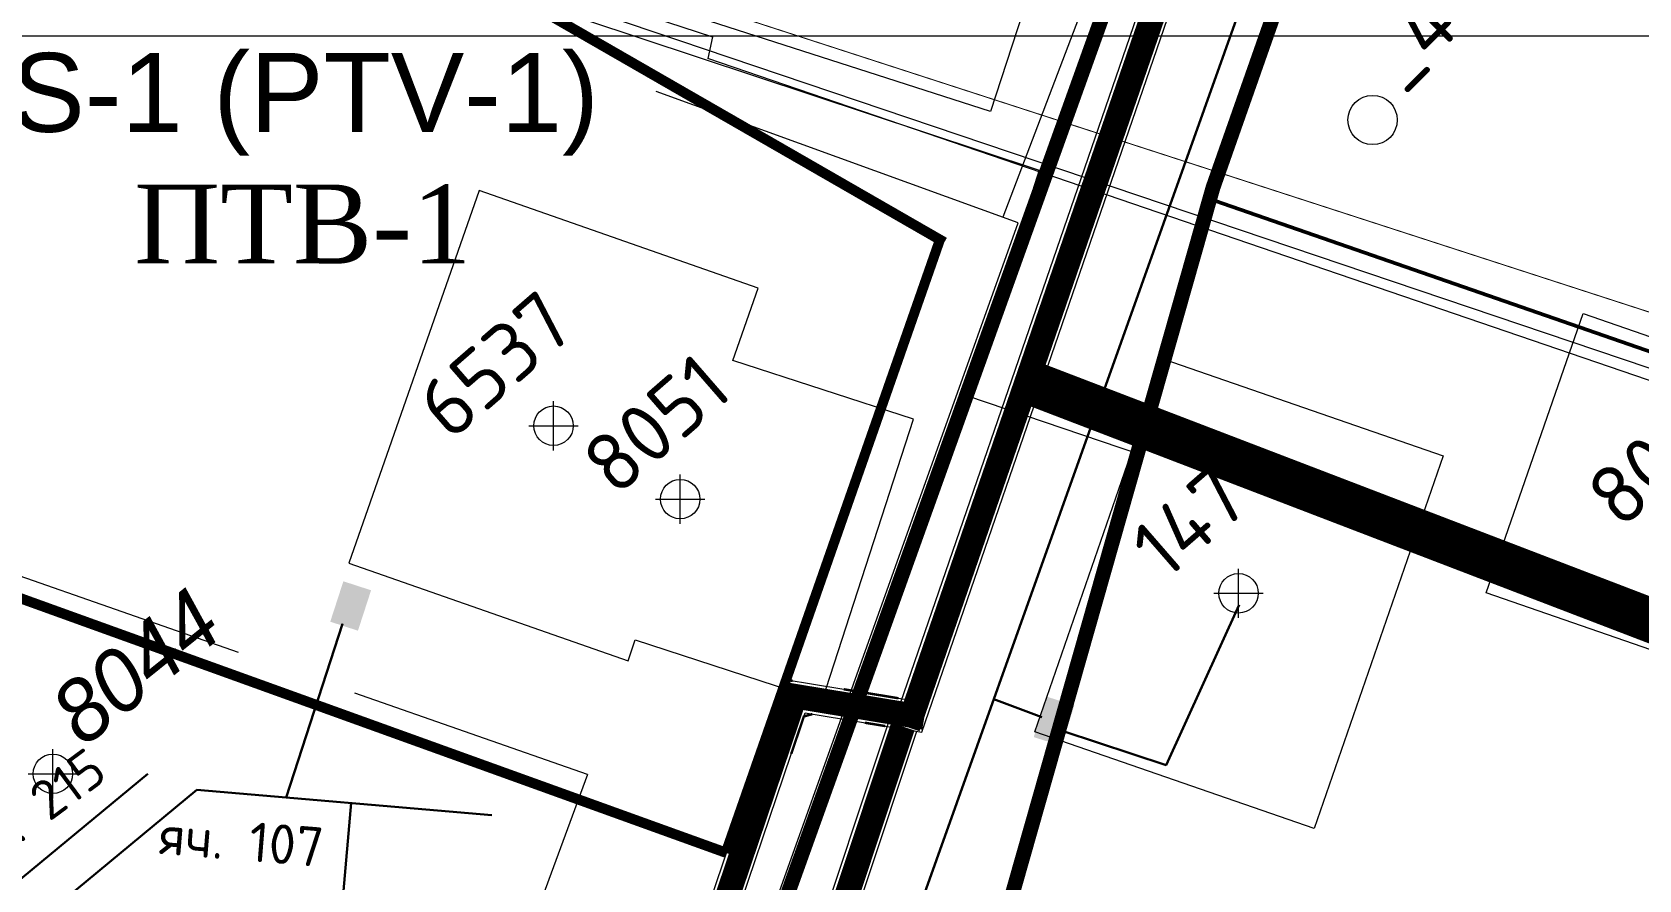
# Model space of a CAD drawing. Header units: millimetres. Extents: x 519 to 9564855, y -810 to 5021775.
# Drawn here: x 9531292.5 to 9531618.5, y 4999828.8 to 5000000.7 of the extents above; entities that cross this region are included whole.
import ezdxf

# ---------------------------------------------------------------- set-up
doc = ezdxf.new("R2010")
doc.units = ezdxf.units.MM
doc.header["$LTSCALE"] = 2
doc.header["$MEASUREMENT"] = 0
doc.header["$PDMODE"] = 2
doc.header["$PDSIZE"] = 5
doc.linetypes.add('92051501$0$DASHED', pattern=[0.75, 0.5, -0.25])
doc.linetypes.add('DASHED', pattern=[0.75, 0.5, -0.25])
for name, color, linetype in [('164 скв. на 2011 год (измененные)', 121, 'Continuous'), ('COMPOUND', 3, 'Continuous'), ('FIBERGLASS', 212, 'Continuous'), ('GRID_PULKOVO', 7, 'Continuous'), ('OilColl&Flowlines', 3, 'Continuous'), ('OLD WELLS(dr.bfr2000)', 24, 'Continuous'), ('ROAD_GROUND', 9, 'Continuous'), ('vodovod', 5, 'Continuous'), ('Скважины - Конфликты наземки', 92, 'Continuous'), ('Скважины на 2014 год', 70, 'Continuous'), ('Скважины на 2015 год', 7, 'Continuous')]:
    doc.layers.add(name, color=color, linetype=linetype)
for name, color, linetype, lineweight in [('PPLINE_GAS', 4, 'GAS_LINE', 30), ('SteamInjInfrastructure', 25, 'Continuous', 100), ('Скважины на 2022 год', 60, 'Continuous', 13), ('ТХ_Проект. НГ', 244, 'g_122_n', 50), ('Электро', 1, 'Continuous', 30), ('Электроснаб', 1, 'Continuous', 18), ('Электроснабжене', 1, 'Continuous', 18)]:
    doc.layers.add(name, color=color, linetype=linetype, lineweight=lineweight)
doc.styles.add('92051501$0$STANDARD', font='simplex.shx')
doc.styles.add('Elect', font='isocpeur.ttf')
doc.styles.add('GeoApp', font='', dxfattribs={"height": 1})
doc.styles.add('Line_GUGK', font='')
doc.styles.get("Standard").update_dxf_attribs({"font": 'isocpeur.ttf', "width": 0.5})
doc.styles.get('GeoApp').set_extended_font_data('D431', italic=True)
doc.styles.get('Line_GUGK').set_extended_font_data('Bm431', italic=True)
doc.linetypes.add('g_122_n', pattern='A,2,-2,3,-0.6,["Н",Line_GUGK,S=2,R=0,X=0,Y=-1],-3,3,-2,8,-2,8,-2,6', length=41.6)
doc.linetypes.add('GAS_LINE', pattern='A,0.5,-0.2,["G",92051501$0$STANDARD,S=0.1,R=0,X=-0.1,Y=-0.05],-0.05', length=0.75)
doc.linetypes.add('STM_LINE', pattern='A,0.5,-0.2,["S",92051501$0$STANDARD,S=0.1,R=0,X=-0.1,Y=-0.05],-0.05', length=0.75)
doc.linetypes.add('WTR_LINE', pattern='A,0.5,-0.2,["W",92051501$0$STANDARD,S=0.1,R=0,X=-0.1,Y=-0.05],-0.05', length=0.75)

msp = doc.modelspace()

# ---------------------------------------------------------------- hatches: boundary and pattern name
at = {"layer": 'Электро'}
for points in [[(9531352.9876, 4999881.14569), (9531358.60997, 4999879.31963), (9531361.27211, 4999887.51627), (9531355.64974, 4999889.34233)], [(9531503.97231, 4999864.17073), (9531498.33581, 4999865.95271), (9531495.73793, 4999857.73547), (9531501.37443, 4999855.9535)]]:
    msp.add_hatch(color=256, dxfattribs=at).paths.add_polyline_path(points)
at = {"layer": 'Электроснаб', "linetype": 'ByBlock', "lineweight": 0}
for points in [[(9531352.9876, 4999881.14569), (9531358.60997, 4999879.31963), (9531361.27211, 4999887.51627), (9531355.64974, 4999889.34233)], [(9531503.97231, 4999864.17073), (9531498.33581, 4999865.95271), (9531495.73793, 4999857.73547), (9531501.37443, 4999855.9535)]]:
    msp.add_hatch(color=1, dxfattribs=at).paths.add_polyline_path(points)
at = {"layer": 'Электроснабжене', "linetype": 'ByBlock', "lineweight": 0}
for points in [[(9531352.9876, 4999881.14569), (9531358.60997, 4999879.31963), (9531361.27211, 4999887.51627), (9531355.64974, 4999889.34233)], [(9531503.97231, 4999864.17073), (9531498.33581, 4999865.95271), (9531495.73793, 4999857.73547), (9531501.37443, 4999855.9535)]]:
    msp.add_hatch(color=1, dxfattribs=at).paths.add_polyline_path(points)

# ---------------------------------------------------------------- linework, layer by layer
at = {"layer": '164 скв. на 2011 год (измененные)', "color": 0, "linetype": 'ByBlock', "lineweight": 0}
msp.add_lwpolyline([(9531434.70361, 4999934.08989), (9531439.83562, 4999948.77078), (9531383.17402, 4999968.57801), (9531356.76438, 4999893.02922), (9531413.42598, 4999873.22199), (9531414.88685, 4999877.44101)], dxfattribs=at)
at = {"layer": '164 скв. на 2011 год (измененные)', "color": 0, "linetype": 'ByBlock', "lineweight": 0, "ltscale": 200}
msp.add_circle((9531398.3, 4999920.9), 4, dxfattribs=at)
at = {"layer": '164 скв. на 2011 год (измененные)', "color": 0, "linetype": 'ByBlock', "lineweight": 0}
msp.add_point((9531398.3, 4999920.9), dxfattribs=at)
at = {"layer": 'COMPOUND', "lineweight": 0, "const_width": 2}
for points in [[(9531433.237, 4999834.355), (9531154.137, 4999934.955), (9531212.437, 5000106.355), (9531241.637, 5000183.355), (9531252.05914, 5000210.56066), (9531325.637, 5000182.655), (9531288.7132, 5000066.75124), (9531477.57811, 4999958.15694)], [(9531476.69935, 4999958.66222), (9531433.237, 4999834.355)]]:
    msp.add_lwpolyline(points, dxfattribs=at)
at = {"layer": 'COMPOUND', "lineweight": 0, "const_width": 2, "elevation": 0}
for points in [[(9531433.2354, 4999834.27092), (9531154.13907, 4999934.88111), (9531212.44533, 5000106.27898), (9531241.64814, 5000183.27791), (9531252.07128, 5000210.48319), (9531325.64812, 5000182.57485), (9531288.72009, 5000066.67243), (9531477.58103, 4999958.07124)], [(9531476.70229, 4999958.57654), (9531433.2354, 4999834.27092)]]:
    msp.add_lwpolyline(points, dxfattribs=at)
at = {"layer": 'FIBERGLASS', "color": 5, "linetype": '92051501$0$DASHED', "lineweight": 0, "ltscale": 50}
for q in [(9531128.76278, 4999946.85369), (9531276.29966, 4999500.34681)]:
    msp.add_line((9531405.17121, 4999850.12455), q, dxfattribs=at)
at = {"layer": 'FIBERGLASS', "color": 5, "linetype": 'DASHED', "lineweight": 0, "ltscale": 40, "const_width": 3}
msp.add_lwpolyline([(9531612.88825, 5000199.07456), (9531532.101, 4999969.172), (9531462.756, 4999725.164), (9531795.43, 4999614.868)], dxfattribs=at)
at = {"layer": 'FIBERGLASS', "linetype": 'DASHED', "lineweight": 0, "ltscale": 0.07, "const_width": 3}
msp.add_lwpolyline([(9531540.34582, 5000089.45611), (9531403.32848, 4999707.55452), (9531323.07565, 4999487.02054), (9531270.637, 4999342.455), (9531204.137, 4999160.855), (9531080, 4998795), (9531073, 4998720), (9531007, 4998000), (9530962, 4997500), (9530917, 4997000), (9530872, 4996500), (9530827, 4996000), (9530808, 4995740)], dxfattribs=at)
at = {"layer": 'GRID_PULKOVO', "lineweight": 0}
msp.add_line((9519000, 5000000), (9533000, 5000000), dxfattribs=at)
at = {"layer": 'OilColl&Flowlines', "lineweight": 0, "const_width": 2}
msp.add_lwpolyline([(9530917.659, 5000622.28257), (9531209.737, 5000519.055), (9531255.937, 5000448.855), (9531312.537, 5000429.455), (9531245.337, 5000242.755), (9531451.82079, 5000131.60558), (9531538.737, 5000091.355), (9531540.137, 5000090.455), (9531403.337, 4999707.355)], dxfattribs=at)
at = {"layer": 'OLD WELLS(dr.bfr2000)', "lineweight": 0}
msp.add_circle((9531564.5, 4999982.9), 5, dxfattribs=at)
at = {"layer": 'PPLINE_GAS', "linetype": 'GAS_LINE', "lineweight": 0, "ltscale": 20}
for p, q in [((9531531.98805, 5000074.63801, -0.00006), (9531489.46365, 4999963.20137, -0.00004)), ((9531492.595, 4999962.068), (9531419.136, 4999988.656)), ((9531406.804, 4999722.068), (9531492.595, 4999962.068))]:
    msp.add_line(p, q, dxfattribs=at)
at = {"layer": 'ROAD_GROUND', "color": 8, "lineweight": 0}
for points, const_width in [([(9531470.20048, 4999859.7318), (9531547.77559, 5000085.00154), (9531556.85002, 5000138.71599), (9531545.09433, 5000142.60695)], 5), ([(9532686.37022, 4999554.15545), (9532325.87, 4999692.26), (9532298.56, 4999621.78), (9531494.3682, 4999929.91227)], 9), ([(9531427.7916, 4999808.30082), (9531447.3109, 4999866.02876), (9531473.52412, 4999861.71519)], 5), ([(9531472.44382, 4999600.87081), (9531499.97245, 4999715.77042), (9531456.261, 4999738.39979), (9531437.08892, 4999763.49584), (9531469.17632, 4999859.86961)], 5), ([(9531450.81659, 4999862.41153), (9531449.0913, 4999861.92835), (9531446.53016, 4999854.35384)], 0.5)]:
    msp.add_lwpolyline(points, dxfattribs=dict(at, const_width=const_width))
at = {"layer": 'ROAD_GROUND', "lineweight": 0}
for points in [[(9531473.037, 4999858.755), (9531550.69253, 5000084.25827), (9531560.237, 5000140.755), (9531546.037, 5000145.455)], [(9531467.36395, 4999860.7086), (9531544.85865, 5000085.74482), (9531553.46304, 5000136.67697), (9531544.15167, 5000139.7589)], [(9531424.94966, 4999809.26175), (9531445.2848, 4999869.40251), (9531474.01124, 4999864.67538)], [(9531430.63353, 4999807.33989), (9531449.337, 4999862.655), (9531473.037, 4999858.755)], [(9531469.52639, 4999601.56979), (9531496.5079, 4999714.18583), (9531454.28501, 4999736.04458), (9531433.74083, 4999762.93668), (9531466.32994, 4999860.8173)], [(9531475.36125, 4999600.17182), (9531503.437, 4999717.355), (9531458.237, 4999740.755), (9531440.437, 4999764.055), (9531472.0227, 4999858.92191)]]:
    msp.add_lwpolyline(points, dxfattribs=at)
at = {"layer": 'ROAD_GROUND', "lineweight": 0, "const_width": 0.5}
for points in [[(9531446.82055, 4999869.1498), (9531445.2848, 4999869.40251), (9531442.30478, 4999861.49693)], [(9531468.29265, 4999865.61641), (9531457.22518, 4999867.43764)], [(9531461.46941, 4999860.65853), (9531465.61037, 4999859.97711)]]:
    msp.add_lwpolyline(points, dxfattribs=at)
at = {"layer": 'SteamInjInfrastructure', "color": 6, "linetype": 'STM_LINE', "lineweight": 0, "ltscale": 15}
for p, q in [((9531380.04705, 5000016.31286, 0), (9531430.55444, 4999999.75602, 0)), ((9531713.35668, 4999901.21658, 0), (9531379.33596, 5000014.04489, 0)), ((9531430.55444, 4999999.75602, 0), (9531429.60728, 4999995.39305, 0)), ((9531726.6372, 4999893.78041, 0), (9531429.60813, 4999995.39698, 0))]:
    msp.add_line(p, q, dxfattribs=at)
at = {"layer": 'vodovod', "linetype": 'WTR_LINE', "lineweight": 0, "ltscale": 5, "const_width": 0.2}
msp.add_lwpolyline([(9528768.87, 5000707.66), (9528819.32247, 5000804.70333), (9529015.0833, 5000723.32951), (9529254.02941, 5000621.24556), (9529300.44955, 5000635.20001), (9529717.37976, 5000469.82746), (9529744.26942, 5000480.68776), (9529926.12309, 5000402.81182), (9530179.49567, 5000359.77342), (9530213.72884, 5000349.68251), (9530273.5686, 5000326.65792), (9530276.6046, 5000319.84692), (9531149.23325, 5000023.913), (9531169.31762, 5000082.56978), (9531364.3164, 5000010.23881), (9531370.12169, 5000025.14849), (9531533.19377, 4999972.28229), (9531710.79089, 4999914.70722), (9531689.06275, 4999854.50849), (9531715.39969, 4999845.00243)], dxfattribs=at)
at = {"layer": 'Скважины - Конфликты наземки', "linetype": 'ByBlock', "lineweight": 0}
msp.add_circle((9531296.7, 4999850.3), 4, dxfattribs=at)
at = {"layer": 'Скважины - Конфликты наземки', "linetype": 'ByBlock', "lineweight": 0, "ltscale": 80}
msp.add_point((9531296.7, 4999850.3), dxfattribs=at)
at = {"layer": 'Скважины на 2014 год', "color": 0, "linetype": 'ByBlock', "lineweight": 0}
for points in [[(9531500.92998, 5000027.57985), (9531486.9679, 4999984.60899), (9531410.82821, 5000009.15925), (9531429.2409, 5000066.26401), (9531446.31985, 5000060.75713)], [(9531522.14171, 4999934.4115), (9531578.83751, 4999914.77514), (9531552.65569, 4999839.18075), (9531495.95989, 4999858.81711), (9531522.14171, 4999934.4115)]]:
    msp.add_lwpolyline(points, dxfattribs=at)
msp.add_circle((9531537.29615, 4999886.90137), 4, dxfattribs=at)
msp.add_point((9531537.3, 4999886.9), dxfattribs=at)
at = {"layer": 'Скважины на 2015 год', "color": 5, "linetype": 'ByBlock', "lineweight": 0, "ltscale": 5}
for p, q in [((9531288.7132, 5000066.75124), (9531476.69935, 4999958.66222)), ((9531476.69935, 4999958.66222), (9531433.2354, 4999834.27092, 0)), ((9531433.2354, 4999834.27092, 0), (9531154.13907, 4999934.88111, 0))]:
    msp.add_line(p, q, dxfattribs=at)
at = {"layer": 'Скважины на 2022 год', "color": 0, "linetype": 'ByBlock', "lineweight": 0}
for points in [[(9531682.78945, 4999917.50488), (9531663.16622, 4999860.80454), (9531587.56577, 4999886.96884), (9531607.189, 4999943.66918), (9531682.78945, 4999917.50488)], [(9531414.88685, 4999877.44101), (9531452.78693, 4999865.12653), (9531471.32795, 4999922.18992), (9531434.70361, 4999934.08989)]]:
    msp.add_lwpolyline(points, dxfattribs=at)
at = {"layer": 'Скважины на 2022 год', "color": 0, "linetype": 'ByBlock', "lineweight": 0, "ltscale": 50}
msp.add_circle((9531424, 4999906), 4, dxfattribs=at)
at = {"layer": 'Скважины на 2022 год', "color": 0, "linetype": 'ByBlock', "lineweight": 0}
msp.add_point((9531424, 4999906), dxfattribs=at)
at = {"layer": 'ТХ_Проект. НГ', "color": 3, "linetype": 'ByBlock', "lineweight": 50, "ltscale": 0.3}
msp.add_line((9531866.79933, 4999850.59082, -22.00222), (9531532.54663, 4999966.53059, -21.88842), dxfattribs=at)
at = {"layer": 'ТХ_Проект. НГ', "color": 3, "linetype": 'ByBlock', "lineweight": 0, "ltscale": 0.3}
for points in [[(9531174.07591, 5000079.70838), (9531496.80407, 4999972.72294)], [(9531496.80407, 4999972.72294), (9531482.30275, 4999926.96585), (9531517.16677, 4999915.11444)]]:
    msp.add_lwpolyline(points, dxfattribs=at)
at = {"layer": 'Электро'}
for p, q in [((9531568.68757, 5000092.52298, 0), (9531450.30157, 4999760.79298, 0)), ((9531497.36298, 4999861.77764, 0), (9531487.6491, 4999865.44761, 0)), ((9531262.43555, 4999806.02769, -0.00006), (9531315.95215, 4999850.30732, 0)), ((9531272.39547, 4999802.79151, -0.00006), (9531325.91206, 4999847.07114, 0)), ((9531325.91206, 4999847.07114, 0), (9531385.78123, 4999841.92128, -0.00006)), ((9531355.53959, 4999825.00671, 0), (9531357.20599, 4999844.37928, -0.00003))]:
    msp.add_line(p, q, dxfattribs=at)
at = {"layer": 'Электро', "ltscale": 5}
for p, q in [((9531522.58839, 4999852.06341, 0), (9531537.42034, 4999884.55616, 0)), ((9531501.70187, 4999858.9738, 0), (9531522.58839, 4999852.06341, 0))]:
    msp.add_line(p, q, dxfattribs=at)
at = {"layer": 'Электро', "ltscale": 50}
msp.add_line((9531355.48125, 4999880.72834), (9531344.03874, 4999845.51191), dxfattribs=at)
at = {"layer": 'Электроснаб', "color": 1, "linetype": 'ByBlock', "lineweight": 0}
for p, q in [((9531568.68757, 5000092.52298, 0), (9531450.30157, 4999760.79298, 0)), ((9531497.36298, 4999861.77764, 0), (9531487.6491, 4999865.44761, 0)), ((9531262.43555, 4999806.02769, -0.00006), (9531315.95215, 4999850.30732, 0)), ((9531272.39547, 4999802.79151, -0.00006), (9531325.91206, 4999847.07114, 0)), ((9531325.91206, 4999847.07114, 0), (9531385.78123, 4999841.92128, -0.00006)), ((9531355.53959, 4999825.00671, 0), (9531357.20599, 4999844.37928, -0.00003))]:
    msp.add_line(p, q, dxfattribs=at)
at = {"layer": 'Электроснаб', "color": 1, "linetype": 'ByBlock', "lineweight": 0, "ltscale": 5}
for p, q in [((9531522.58839, 4999852.06341, 0), (9531537.42034, 4999884.55616, 0)), ((9531501.70187, 4999858.9738, 0), (9531522.58839, 4999852.06341, 0))]:
    msp.add_line(p, q, dxfattribs=at)
at = {"layer": 'Электроснаб', "color": 1, "lineweight": 0, "ltscale": 50}
msp.add_line((9531355.48125, 4999880.72834), (9531344.03874, 4999845.51191), dxfattribs=at)
at = {"layer": 'Электроснабжене', "color": 1, "linetype": 'ByBlock', "lineweight": 0}
for p, q in [((9531568.68757, 5000092.52298, 0), (9531450.30157, 4999760.79298, 0)), ((9531497.36298, 4999861.77764, 0), (9531487.6491, 4999865.44761, 0)), ((9531262.43555, 4999806.02769, -0.00006), (9531315.95215, 4999850.30732, 0)), ((9531272.39547, 4999802.79151, -0.00006), (9531325.91206, 4999847.07114, 0)), ((9531325.91206, 4999847.07114, 0), (9531385.78123, 4999841.92128, -0.00006)), ((9531355.53959, 4999825.00671, 0), (9531357.20599, 4999844.37928, -0.00003))]:
    msp.add_line(p, q, dxfattribs=at)
at = {"layer": 'Электроснабжене', "color": 1, "linetype": 'ByBlock', "lineweight": 0, "ltscale": 5}
for p, q in [((9531522.58839, 4999852.06341, 0), (9531537.42034, 4999884.55616, 0)), ((9531501.70187, 4999858.9738, 0), (9531522.58839, 4999852.06341, 0))]:
    msp.add_line(p, q, dxfattribs=at)
at = {"layer": 'Электроснабжене', "color": 1, "lineweight": 0, "ltscale": 50}
msp.add_line((9531355.48125, 4999880.72834), (9531344.03874, 4999845.51191), dxfattribs=at)

# ---------------------------------------------------------------- texts
at = {"layer": '164 скв. на 2011 год (измененные)', "color": 0, "linetype": 'ByBlock', "lineweight": 0, "style": 'Elect'}
msp.add_text('6537', height=12, rotation=41, dxfattribs=at).set_placement((9531377.41099, 4999917.51144))
at = {"layer": 'COMPOUND', "color": 0, "lineweight": 0, "insert": (9531270.90081, 4999996.489), "char_height": 16, "attachment_point": 1, "rotation": 0, "style": 'Elect'}
msp.add_mtext('\\fArial|b0|i0|c0|p34;GS-1 (PTV-1)\\P\\fTimes New Roman|b0|i0|c204|p18;       ПТВ-1', dxfattribs=at)
at = {"layer": 'OLD WELLS(dr.bfr2000)', "lineweight": 0, "style": 'Elect'}
msp.add_text(' _461', height=12.5, rotation=44.9999999, dxfattribs=at).set_placement((9531564.5, 4999982.9))
at = {"layer": 'Скважины - Конфликты наземки', "lineweight": 35, "style": 'GeoApp'}
msp.add_text('8044', height=12.5, rotation=38.8332141, dxfattribs=at).set_placement((9531302.97117, 4999855.50079))
at = {"layer": 'Скважины на 2014 год', "color": 0, "linetype": 'ByBlock', "lineweight": 0, "style": 'Elect'}
msp.add_text('1471', height=12, rotation=41, dxfattribs=at).set_placement((9531522.38742, 4999889.19132))
at = {"layer": 'Скважины на 2022 год', "color": 0, "linetype": 'ByBlock', "lineweight": 0, "style": 'Elect'}
for s, p in [('8051', (9531410.97246, 4999906.18379)), ('8066', (9531614.80868, 4999899.57741))]:
    msp.add_text(s, height=12, rotation=41, dxfattribs=at).set_placement(p)
at = {"layer": 'Электро'}
for s, rotation, p in [('яч. 215', 36.4675799, (9531281.28772, 4999829.63286, -0.00006)), ('яч. 107', 355.366867, (9531318.07702, 4999834.05387, -0.00006))]:
    msp.add_text(s, height=8, rotation=rotation, dxfattribs=at).set_placement(p)
at = {"layer": 'Электроснаб', "color": 1, "linetype": 'ByBlock', "lineweight": 0}
for s, rotation, p in [('яч. 215', 36.4675799, (9531281.28772, 4999829.63286, -0.00006)), ('яч. 107', 355.366867, (9531318.07702, 4999834.05387, -0.00006))]:
    msp.add_text(s, height=8, rotation=rotation, dxfattribs=at).set_placement(p)
at = {"layer": 'Электроснабжене', "color": 1, "linetype": 'ByBlock', "lineweight": 0}
for s, rotation, p in [('яч. 215', 36.4675799, (9531281.28772, 4999829.63286, -0.00006)), ('яч. 107', 355.366867, (9531318.07702, 4999834.05387, -0.00006))]:
    msp.add_text(s, height=8, rotation=rotation, dxfattribs=at).set_placement(p)

doc.saveas('drawing.dxf')
